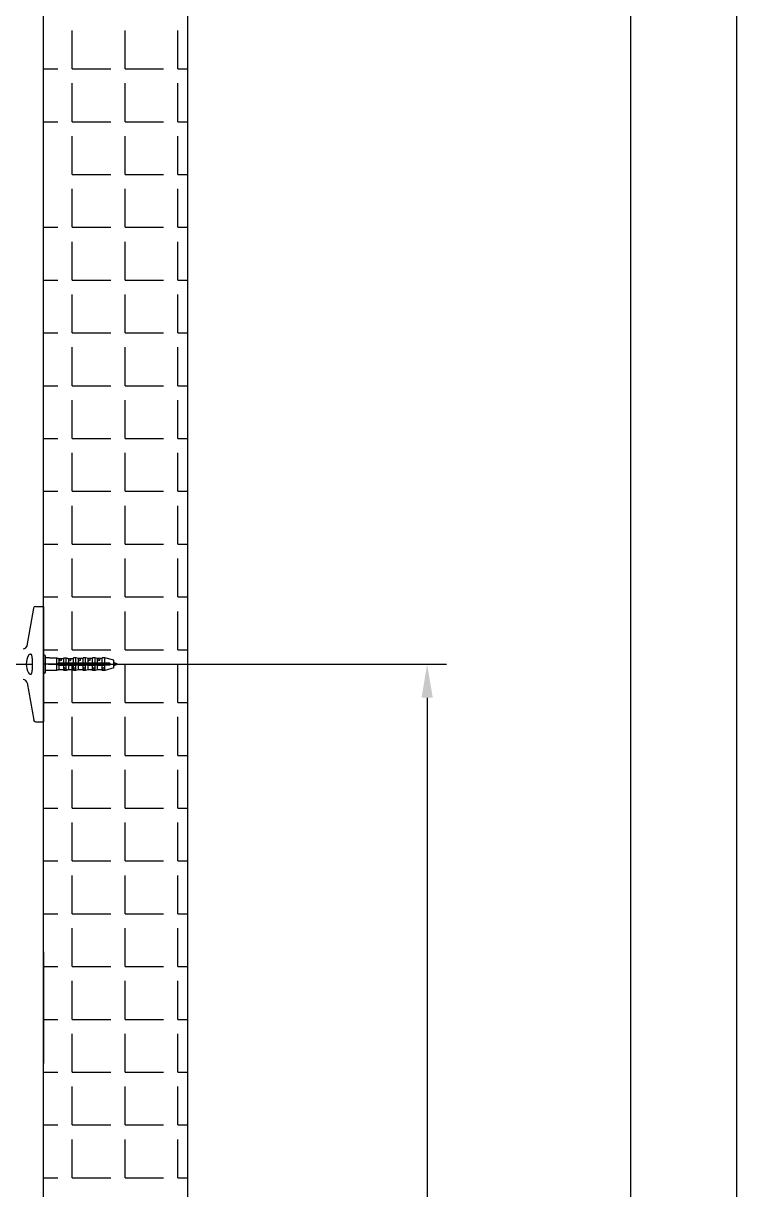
# Model space of a CAD drawing. Extents: x 1919 to 2339, y -1533 to -939.
# Drawn here: x 2264.9 to 2339.1, y -1276.3 to -1154.9 of the extents above; entities that cross this region are included whole.
import ezdxf

# ---------------------------------------------------------------- set-up
doc = ezdxf.new("R2010")
doc.units = 0
doc.header["$LTSCALE"] = 7
doc.header["$MEASUREMENT"] = 0
doc.linetypes.add('CENTER', pattern=[2, 1.25, -0.25, 0.25, -0.25])
doc.layers.get('0').update_dxf_attribs({"color": 2, "linetype": 'CONTINUOUS'})
for name, color, linetype in [('CL', 1, 'CENTER'), ('D', 2, 'CONTINUOUS'), ('DWG', 7, 'CONTINUOUS'), ('HT', 3, 'CONTINUOUS')]:
    doc.layers.add(name, color=color, linetype=linetype)

msp = doc.modelspace()

# ---------------------------------------------------------------- linework, layer by layer
at = {"color": 4}
msp.add_line((2328.08, -1518.65), (2328.08, -969.65), dxfattribs=at)
at = {"color": 7, "linetype": 'Continuous', "lineweight": 15}
msp.add_line((2267.3, -1203.64), (2267.3, -1203.57), dxfattribs=at)
at = {"layer": 'CL', "color": 1, "linetype": 'CENTER'}
msp.add_line((2256.96, -1221.6), (2278.26, -1221.6), dxfattribs=at)
at = {"layer": 'D'}
for p, q in [((2273.82, -1221.6), (2266.96, -1221.6)), ((2268.56, -1221.6), (2266.96, -1221.6)), ((2274.86, -1221.6), (2308.87, -1221.6)), ((2306.87, -1225.1), (2306.87, -1383.88))]:
    msp.add_line(p, q, dxfattribs=at)
msp.add_lwpolyline([(1919.08, -938.65), (2339.08, -938.65), (2339.08, -1532.65), (1919.08, -1532.65)], close=True, dxfattribs=at)
msp.add_solid([(2306.29, -1225.1), (2307.46, -1225.1), (2306.87, -1221.6)], dxfattribs=at)
at = {"layer": 'DWG'}
for p, q in [((2265.24, -1219.68), (2265.93, -1215.77)), ((2266.12, -1215.6), (2266.96, -1215.6)), ((2266.96, -1215.6), (2266.96, -1221.6)), ((2265.56, -1220.57), (2265.66, -1220.57)), ((2267.06, -1220.66), (2266.96, -1220.66)), ((2267.16, -1222.44), (2267.16, -1220.76)), ((2266.96, -1221.6), (2266.96, -1227.6)), ((2267.56, -1220.95), (2267.16, -1220.95)), ((2267.56, -1220.95), (2268.32, -1220.95)), ((2268.32, -1222.25), (2268.32, -1220.95)), ((2268.46, -1221.7), (2268.46, -1221.5)), ((2268.58, -1221.5), (2268.46, -1221.5)), ((2268.58, -1221.7), (2268.46, -1221.7)), ((2268.58, -1221.02), (2269.06, -1221.02)), ((2268.58, -1221.5), (2268.58, -1221.02)), ((2269.06, -1221.5), (2268.58, -1221.5)), ((2268.58, -1222.18), (2268.58, -1221.7)), ((2268.58, -1221.7), (2269.06, -1221.7)), ((2269.06, -1221.5), (2269.06, -1220.95)), ((2269.06, -1220.95), (2269.32, -1220.95)), ((2269.32, -1221.5), (2269.06, -1221.5)), ((2269.06, -1222.25), (2269.06, -1221.7)), ((2269.06, -1221.7), (2269.32, -1221.7)), ((2269.32, -1221.5), (2269.32, -1220.95)), ((2269.58, -1221.5), (2269.32, -1221.5)), ((2269.32, -1222.25), (2269.32, -1221.7)), ((2269.58, -1221.7), (2269.32, -1221.7)), ((2269.58, -1221.5), (2269.58, -1221.02)), ((2269.58, -1221.02), (2269.99, -1221.02)), ((2270.06, -1221.5), (2269.58, -1221.5)), ((2269.58, -1222.18), (2269.58, -1221.7)), ((2269.58, -1221.7), (2270.06, -1221.7)), ((2270.06, -1221.02), (2269.99, -1221.02)), ((2270.32, -1220.95), (2270.06, -1220.95)), ((2270.06, -1221.5), (2270.06, -1220.95)), ((2270.32, -1221.5), (2270.06, -1221.5)), ((2270.06, -1222.25), (2270.06, -1221.7)), ((2270.06, -1221.7), (2270.32, -1221.7)), ((2270.32, -1221.5), (2270.32, -1220.95)), ((2270.58, -1221.02), (2270.32, -1220.95)), ((2270.58, -1221.5), (2270.32, -1221.5)), ((2270.32, -1222.25), (2270.32, -1221.7)), ((2270.58, -1221.7), (2270.32, -1221.7)), ((2270.58, -1221.5), (2270.58, -1221.02)), ((2271.06, -1221.02), (2270.58, -1221.02)), ((2271.06, -1221.5), (2270.58, -1221.5)), ((2270.58, -1222.18), (2270.58, -1221.7)), ((2270.58, -1221.7), (2271.06, -1221.7)), ((2271.32, -1220.95), (2271.06, -1220.95)), ((2271.06, -1221.5), (2271.06, -1220.95)), ((2271.32, -1221.5), (2271.06, -1221.5)), ((2271.06, -1221.7), (2271.32, -1221.7)), ((2271.06, -1222.25), (2271.06, -1221.7)), ((2271.32, -1221.5), (2271.32, -1220.95)), ((2271.58, -1221.02), (2271.32, -1220.95)), ((2271.58, -1221.5), (2271.32, -1221.5)), ((2271.32, -1222.25), (2271.32, -1221.7)), ((2271.58, -1221.7), (2271.32, -1221.7)), ((2272.06, -1221.02), (2271.58, -1221.02)), ((2271.58, -1221.5), (2271.58, -1221.02)), ((2272.06, -1221.5), (2271.58, -1221.5)), ((2271.58, -1222.18), (2271.58, -1221.7)), ((2271.58, -1221.7), (2272.06, -1221.7)), ((2272.06, -1221.5), (2272.06, -1220.95)), ((2272.32, -1220.95), (2272.06, -1220.95)), ((2272.32, -1221.5), (2272.06, -1221.5)), ((2272.06, -1222.25), (2272.06, -1221.7)), ((2272.06, -1221.7), (2272.32, -1221.7)), ((2272.32, -1221.5), (2272.32, -1220.95)), ((2272.58, -1221.02), (2272.32, -1220.95)), ((2272.58, -1221.5), (2272.32, -1221.5)), ((2272.32, -1222.25), (2272.32, -1221.7)), ((2272.58, -1221.7), (2272.32, -1221.7)), ((2273.06, -1221.02), (2272.58, -1221.02)), ((2272.58, -1221.5), (2272.58, -1221.02)), ((2273.06, -1221.5), (2272.58, -1221.5)), ((2272.58, -1222.18), (2272.58, -1221.7)), ((2272.58, -1221.7), (2273.06, -1221.7)), ((2273.06, -1221.5), (2273.06, -1220.95)), ((2273.32, -1220.95), (2273.06, -1220.95)), ((2273.32, -1221.5), (2273.06, -1221.5)), ((2273.06, -1222.25), (2273.06, -1221.7)), ((2273.06, -1221.7), (2273.32, -1221.7)), ((2274.26, -1221.2), (2273.32, -1220.95)), ((2273.32, -1221.5), (2273.32, -1220.95)), ((2273.86, -1221.5), (2273.32, -1221.5)), ((2273.32, -1222.25), (2273.32, -1221.7)), ((2273.86, -1221.7), (2273.32, -1221.7)), ((2274.26, -1222), (2273.32, -1222.25)), ((2273.86, -1221.5), (2273.86, -1221.7)), ((2274.26, -1222), (2274.26, -1221.2)), ((2274.66, -1221.6), (2274.26, -1221.44)), ((2274.66, -1221.6), (2274.26, -1221.77)), ((2265.56, -1222.63), (2265.66, -1222.63)), ((2267.06, -1222.54), (2266.96, -1222.54)), ((2267.56, -1222.25), (2267.16, -1222.25)), ((2268.32, -1222.25), (2267.56, -1222.25)), ((2269.06, -1222.18), (2268.58, -1222.18)), ((2269.32, -1222.25), (2269.06, -1222.25)), ((2269.99, -1222.18), (2269.58, -1222.18)), ((2270.06, -1222.18), (2269.99, -1222.18)), ((2270.32, -1222.25), (2270.06, -1222.25)), ((2270.58, -1222.18), (2270.32, -1222.25)), ((2271.06, -1222.18), (2270.58, -1222.18)), ((2271.32, -1222.25), (2271.06, -1222.25)), ((2271.58, -1222.18), (2271.32, -1222.25)), ((2272.06, -1222.18), (2271.58, -1222.18)), ((2272.32, -1222.25), (2272.06, -1222.25)), ((2272.58, -1222.18), (2272.32, -1222.25)), ((2273.06, -1222.18), (2272.58, -1222.18)), ((2273.32, -1222.25), (2273.06, -1222.25)), ((2265.24, -1223.53), (2265.93, -1227.44)), ((2266.12, -1227.6), (2266.96, -1227.6)), ((2266.96, -1251.58), (2266.96, -1263.18))]:
    msp.add_line(p, q, dxfattribs=at)
for centre in [(2268.7, -1221.15), (2269.2, -1222.05), (2269.7, -1221.15), (2270.2, -1222.05), (2270.7, -1221.15), (2271.2, -1222.05), (2271.7, -1221.15), (2272.2, -1222.05), (2272.7, -1221.15), (2273.2, -1222.05)]:
    msp.add_circle(centre, 0.1, dxfattribs=at)
for centre, radius, start, end in [((2266.12, -1215.8), 0.2, 90, 170), ((2264.84, -1219.61), 0.4, 271, 350), ((2267.16, -1221.6), 2, 152.5412, 207.4588), ((2265.56, -1220.77), 0.2, 90, 152.5412), ((2267.06, -1220.76), 0.1, 0, 90), ((2264.84, -1223.6), 0.4, 10, 89), ((2265.56, -1222.43), 0.2, 207.4588, 270), ((2267.06, -1222.44), 0.1, 270, 0), ((2266.12, -1227.4), 0.2, 190, 270)]:
    msp.add_arc(centre, radius, start, end, dxfattribs=at)
for points, knots in [([(2265.66, -1222.63), (2265.67, -1222.63), (2265.68, -1222.63), (2265.71, -1222.6), (2265.72, -1222.57), (2265.74, -1222.5), (2265.75, -1222.46), (2265.77, -1222.37), (2265.78, -1222.32), (2265.79, -1222.2), (2265.8, -1222.13), (2265.81, -1221.99), (2265.81, -1221.91), (2265.82, -1221.76), (2265.82, -1221.68), (2265.82, -1221.53), (2265.82, -1221.45), (2265.81, -1221.3), (2265.81, -1221.22), (2265.8, -1221.08), (2265.79, -1221.01), (2265.78, -1220.89), (2265.77, -1220.84), (2265.75, -1220.74), (2265.74, -1220.7), (2265.72, -1220.64), (2265.71, -1220.61), (2265.68, -1220.58), (2265.67, -1220.57), (2265.66, -1220.57)], [1.264215, 1.264215, 1.264215, 1.264215, 2.290367, 2.290367, 3.43555, 3.43555, 4.580733, 4.580733, 5.715958, 5.715958, 6.851183, 6.851183, 7.986407, 7.986407, 9.121632, 9.121632, 10.256857, 10.256857, 11.392082, 11.392082, 12.527306, 12.527306, 13.662531, 13.662531, 14.807714, 14.807714, 15.952898, 15.952898, 16.97905, 16.97905, 16.97905, 16.97905]), ([(2268.47, -1221.7), (2268.48, -1221.69), (2268.49, -1221.62), (2268.5, -1221.55), (2268.5, -1221.51), (2268.5, -1221.5)], [40.5008676, 40.5008676, 40.5008676, 40.5008676, 40.6836607, 41.162292, 41.1805414, 41.1805414, 41.1805414, 41.1805414]), ([(2268.54, -1221.7), (2268.54, -1221.69), (2268.54, -1221.63), (2268.55, -1221.56), (2268.56, -1221.51), (2268.56, -1221.5)], [40.5880242, 40.5880242, 40.5880242, 40.5880242, 40.7130773, 41.0640521, 41.0933848, 41.0933848, 41.0933848, 41.0933848]), ([(2268.56, -1221.7), (2268.56, -1221.68), (2268.57, -1221.61), (2268.57, -1221.54), (2268.58, -1221.5)], [40.5880242, 40.5880242, 40.5880242, 40.5880242, 40.7853528, 41.0933848, 41.0933848, 41.0933848, 41.0933848]), ([(2268.61, -1221.7), (2268.61, -1221.69), (2268.62, -1221.62), (2268.63, -1221.55), (2268.64, -1221.51), (2268.64, -1221.5)], [40.5008676, 40.5008676, 40.5008676, 40.5008676, 40.6836607, 41.162292, 41.1805414, 41.1805414, 41.1805414, 41.1805414]), ([(2268.76, -1221.7), (2268.76, -1221.69), (2268.77, -1221.63), (2268.78, -1221.56), (2268.78, -1221.51), (2268.79, -1221.5)], [46.7840529, 46.7840529, 46.7840529, 46.7840529, 46.9058677, 47.384499, 47.4637267, 47.4637267, 47.4637267, 47.4637267]), ([(2268.82, -1221.7), (2268.82, -1221.68), (2268.83, -1221.62), (2268.83, -1221.55), (2268.84, -1221.5)], [46.8712095, 46.8712095, 46.8712095, 46.8712095, 47.0306238, 47.3765701, 47.3765701, 47.3765701, 47.3765701]), ([(2268.84, -1221.7), (2268.84, -1221.68), (2268.85, -1221.62), (2268.85, -1221.55), (2268.86, -1221.5)], [46.8712095, 46.8712095, 46.8712095, 46.8712095, 47.0231126, 47.3765701, 47.3765701, 47.3765701, 47.3765701]), ([(2268.89, -1221.7), (2268.89, -1221.69), (2268.9, -1221.63), (2268.91, -1221.56), (2268.92, -1221.51), (2268.92, -1221.5)], [46.7840529, 46.7840529, 46.7840529, 46.7840529, 46.9058677, 47.384499, 47.4637267, 47.4637267, 47.4637267, 47.4637267]), ([(2269.04, -1221.7), (2269.04, -1221.7), (2269.05, -1221.65), (2269.06, -1221.58), (2269.07, -1221.52), (2269.07, -1221.5)], [53.0672382, 53.0672382, 53.0672382, 53.0672382, 53.1280746, 53.6067059, 53.746912, 53.746912, 53.746912, 53.746912]), ([(2269.1, -1221.7), (2269.1, -1221.68), (2269.11, -1221.61), (2269.12, -1221.54), (2269.12, -1221.5)], [53.1543949, 53.1543949, 53.1543949, 53.1543949, 53.3481702, 53.6597554, 53.6597554, 53.6597554, 53.6597554]), ([(2269.12, -1221.7), (2269.12, -1221.69), (2269.13, -1221.62), (2269.14, -1221.56), (2269.14, -1221.5)], [53.1543949, 53.1543949, 53.1543949, 53.1543949, 53.2608725, 53.6597554, 53.6597554, 53.6597554, 53.6597554]), ([(2269.17, -1221.7), (2269.17, -1221.7), (2269.18, -1221.65), (2269.19, -1221.58), (2269.2, -1221.52), (2269.2, -1221.5)], [53.0672382, 53.0672382, 53.0672382, 53.0672382, 53.1280746, 53.6067059, 53.746912, 53.746912, 53.746912, 53.746912]), ([(2269.32, -1221.7), (2269.33, -1221.66), (2269.34, -1221.59), (2269.35, -1221.52), (2269.35, -1221.5)], [59.3504235, 59.3504235, 59.3504235, 59.3504235, 59.8289128, 60.0300973, 60.0300973, 60.0300973, 60.0300973]), ([(2269.38, -1221.7), (2269.38, -1221.67), (2269.39, -1221.61), (2269.4, -1221.54), (2269.4, -1221.5)], [59.4375802, 59.4375802, 59.4375802, 59.4375802, 59.6657167, 59.9429407, 59.9429407, 59.9429407, 59.9429407]), ([(2269.4, -1221.7), (2269.4, -1221.7), (2269.41, -1221.63), (2269.42, -1221.56), (2269.42, -1221.5)], [59.4375802, 59.4375802, 59.4375802, 59.4375802, 59.4986323, 59.9429407, 59.9429407, 59.9429407, 59.9429407]), ([(2269.46, -1221.7), (2269.46, -1221.66), (2269.47, -1221.59), (2269.48, -1221.52), (2269.49, -1221.5)], [59.3504235, 59.3504235, 59.3504235, 59.3504235, 59.8289128, 60.0300973, 60.0300973, 60.0300973, 60.0300973]), ([(2269.6, -1221.7), (2269.61, -1221.66), (2269.62, -1221.6), (2269.63, -1221.53), (2269.63, -1221.5)], [65.6336088, 65.6336088, 65.6336088, 65.6336088, 66.0511198, 66.3132826, 66.3132826, 66.3132826, 66.3132826]), ([(2269.66, -1221.7), (2269.67, -1221.67), (2269.67, -1221.6), (2269.68, -1221.54), (2269.69, -1221.5)], [65.7207655, 65.7207655, 65.7207655, 65.7207655, 65.9832632, 66.226126, 66.226126, 66.226126, 66.226126]), ([(2269.68, -1221.7), (2269.68, -1221.7), (2269.69, -1221.64), (2269.7, -1221.57), (2269.71, -1221.51), (2269.71, -1221.5)], [65.7207655, 65.7207655, 65.7207655, 65.7207655, 65.7363921, 66.2162198, 66.226126, 66.226126, 66.226126, 66.226126]), ([(2269.74, -1221.7), (2269.74, -1221.66), (2269.75, -1221.6), (2269.76, -1221.53), (2269.77, -1221.5)], [65.6336088, 65.6336088, 65.6336088, 65.6336088, 66.0511198, 66.3132826, 66.3132826, 66.3132826, 66.3132826]), ([(2269.88, -1221.7), (2269.89, -1221.67), (2269.9, -1221.6), (2269.91, -1221.53), (2269.91, -1221.5)], [71.9167941, 71.9167941, 71.9167941, 71.9167941, 72.2733267, 72.5964679, 72.5964679, 72.5964679, 72.5964679]), ([(2269.95, -1221.7), (2269.95, -1221.67), (2269.96, -1221.6), (2269.96, -1221.53), (2269.97, -1221.5)], [72.0039508, 72.0039508, 72.0039508, 72.0039508, 72.3008097, 72.5093113, 72.5093113, 72.5093113, 72.5093113]), ([(2269.97, -1221.7), (2269.97, -1221.65), (2269.98, -1221.58), (2269.99, -1221.51), (2269.99, -1221.5)], [72.0039508, 72.0039508, 72.0039508, 72.0039508, 72.4539796, 72.5093113, 72.5093113, 72.5093113, 72.5093113]), ([(2270.02, -1221.7), (2270.02, -1221.67), (2270.03, -1221.6), (2270.04, -1221.53), (2270.05, -1221.5)], [71.9167941, 71.9167941, 71.9167941, 71.9167941, 72.2733267, 72.5964679, 72.5964679, 72.5964679, 72.5964679]), ([(2270.17, -1221.7), (2270.17, -1221.68), (2270.18, -1221.61), (2270.19, -1221.54), (2270.2, -1221.5)], [78.1999794, 78.1999794, 78.1999794, 78.1999794, 78.4955336, 78.8796532, 78.8796532, 78.8796532, 78.8796532]), ([(2270.23, -1221.7), (2270.23, -1221.66), (2270.24, -1221.59), (2270.25, -1221.53), (2270.25, -1221.5)], [78.2871361, 78.2871361, 78.2871361, 78.2871361, 78.6183562, 78.7924966, 78.7924966, 78.7924966, 78.7924966]), ([(2270.25, -1221.7), (2270.25, -1221.65), (2270.26, -1221.58), (2270.27, -1221.52), (2270.27, -1221.5)], [78.2871361, 78.2871361, 78.2871361, 78.2871361, 78.6917395, 78.7924966, 78.7924966, 78.7924966, 78.7924966]), ([(2270.3, -1221.7), (2270.31, -1221.68), (2270.32, -1221.61), (2270.33, -1221.54), (2270.33, -1221.5)], [78.1999794, 78.1999794, 78.1999794, 78.1999794, 78.4955336, 78.8796532, 78.8796532, 78.8796532, 78.8796532]), ([(2270.45, -1221.7), (2270.45, -1221.68), (2270.46, -1221.62), (2270.47, -1221.55), (2270.48, -1221.5)], [84.4831647, 84.4831647, 84.4831647, 84.4831647, 84.7177406, 85.1628386, 85.1628386, 85.1628386, 85.1628386]), ([(2270.51, -1221.7), (2270.51, -1221.7), (2270.51, -1221.65), (2270.52, -1221.59), (2270.53, -1221.52), (2270.53, -1221.5)], [84.5703214, 84.5703214, 84.5703214, 84.5703214, 84.5849278, 84.9359026, 85.0756819, 85.0756819, 85.0756819, 85.0756819]), ([(2270.53, -1221.7), (2270.53, -1221.66), (2270.54, -1221.59), (2270.55, -1221.52), (2270.55, -1221.5)], [84.5703214, 84.5703214, 84.5703214, 84.5703214, 84.9294993, 85.0756819, 85.0756819, 85.0756819, 85.0756819]), ([(2270.58, -1221.7), (2270.59, -1221.68), (2270.6, -1221.62), (2270.61, -1221.55), (2270.61, -1221.5)], [84.4831647, 84.4831647, 84.4831647, 84.4831647, 84.7177406, 85.1628386, 85.1628386, 85.1628386, 85.1628386]), ([(2270.73, -1221.7), (2270.73, -1221.69), (2270.74, -1221.62), (2270.75, -1221.55), (2270.76, -1221.51), (2270.76, -1221.5)], [90.76635, 90.76635, 90.76635, 90.76635, 90.9399475, 91.4185788, 91.4460239, 91.4460239, 91.4460239, 91.4460239]), ([(2270.79, -1221.7), (2270.79, -1221.7), (2270.8, -1221.65), (2270.81, -1221.58), (2270.81, -1221.52), (2270.81, -1221.5)], [90.8535067, 90.8535067, 90.8535067, 90.8535067, 90.9024743, 91.2534491, 91.3588672, 91.3588672, 91.3588672, 91.3588672]), ([(2270.81, -1221.7), (2270.82, -1221.66), (2270.82, -1221.6), (2270.83, -1221.53), (2270.83, -1221.5)], [90.8535067, 90.8535067, 90.8535067, 90.8535067, 91.1672592, 91.3588672, 91.3588672, 91.3588672, 91.3588672]), ([(2270.87, -1221.7), (2270.87, -1221.69), (2270.88, -1221.62), (2270.89, -1221.55), (2270.9, -1221.51), (2270.9, -1221.5)], [90.76635, 90.76635, 90.76635, 90.76635, 90.9399475, 91.4185788, 91.4460239, 91.4460239, 91.4460239, 91.4460239]), ([(2271.01, -1221.7), (2271.01, -1221.69), (2271.02, -1221.64), (2271.03, -1221.57), (2271.04, -1221.51), (2271.04, -1221.5)], [97.0495354, 97.0495354, 97.0495354, 97.0495354, 97.1621545, 97.6407858, 97.7292092, 97.7292092, 97.7292092, 97.7292092]), ([(2271.07, -1221.7), (2271.07, -1221.69), (2271.08, -1221.64), (2271.09, -1221.57), (2271.09, -1221.51), (2271.1, -1221.5)], [97.136692, 97.136692, 97.136692, 97.136692, 97.2200208, 97.5709956, 97.6420525, 97.6420525, 97.6420525, 97.6420525]), ([(2271.09, -1221.7), (2271.1, -1221.67), (2271.1, -1221.6), (2271.11, -1221.53), (2271.12, -1221.5)], [97.136692, 97.136692, 97.136692, 97.136692, 97.405019, 97.6420525, 97.6420525, 97.6420525, 97.6420525]), ([(2271.15, -1221.7), (2271.15, -1221.69), (2271.16, -1221.64), (2271.17, -1221.57), (2271.18, -1221.51), (2271.18, -1221.5)], [97.0495354, 97.0495354, 97.0495354, 97.0495354, 97.1621545, 97.6407858, 97.7292092, 97.7292092, 97.7292092, 97.7292092]), ([(2271.29, -1221.7), (2271.29, -1221.7), (2271.3, -1221.65), (2271.31, -1221.58), (2271.32, -1221.52), (2271.32, -1221.5)], [103.3327207, 103.3327207, 103.3327207, 103.3327207, 103.3843614, 103.8629927, 104.0123945, 104.0123945, 104.0123945, 104.0123945]), ([(2271.36, -1221.7), (2271.36, -1221.69), (2271.36, -1221.63), (2271.37, -1221.56), (2271.38, -1221.51), (2271.38, -1221.5)], [103.4198773, 103.4198773, 103.4198773, 103.4198773, 103.5375673, 103.8885421, 103.9252378, 103.9252378, 103.9252378, 103.9252378]), ([(2271.38, -1221.7), (2271.38, -1221.68), (2271.39, -1221.61), (2271.39, -1221.54), (2271.4, -1221.5)], [103.4198773, 103.4198773, 103.4198773, 103.4198773, 103.6427788, 103.9252378, 103.9252378, 103.9252378, 103.9252378]), ([(2271.43, -1221.7), (2271.43, -1221.7), (2271.44, -1221.65), (2271.45, -1221.58), (2271.46, -1221.52), (2271.46, -1221.5)], [103.3327207, 103.3327207, 103.3327207, 103.3327207, 103.3843614, 103.8629927, 104.0123945, 104.0123945, 104.0123945, 104.0123945]), ([(2271.58, -1221.7), (2271.58, -1221.66), (2271.59, -1221.59), (2271.6, -1221.52), (2271.61, -1221.5)], [109.615906, 109.615906, 109.615906, 109.615906, 110.0851996, 110.2955798, 110.2955798, 110.2955798, 110.2955798]), ([(2271.64, -1221.7), (2271.64, -1221.68), (2271.65, -1221.62), (2271.65, -1221.55), (2271.66, -1221.5), (2271.66, -1221.5)], [109.7030626, 109.7030626, 109.7030626, 109.7030626, 109.8551137, 110.2060885, 110.2084231, 110.2084231, 110.2084231, 110.2084231]), ([(2271.66, -1221.7), (2271.66, -1221.68), (2271.67, -1221.61), (2271.67, -1221.55), (2271.68, -1221.5)], [109.7030626, 109.7030626, 109.7030626, 109.7030626, 109.8805387, 110.2084231, 110.2084231, 110.2084231, 110.2084231]), ([(2271.71, -1221.7), (2271.72, -1221.66), (2271.73, -1221.59), (2271.74, -1221.52), (2271.74, -1221.5)], [109.615906, 109.615906, 109.615906, 109.615906, 110.0851996, 110.2955798, 110.2955798, 110.2955798, 110.2955798]), ([(2271.86, -1221.7), (2271.86, -1221.67), (2271.87, -1221.6), (2271.88, -1221.53), (2271.89, -1221.5)], [115.8990913, 115.8990913, 115.8990913, 115.8990913, 116.3074066, 116.5787651, 116.5787651, 116.5787651, 116.5787651]), ([(2271.92, -1221.7), (2271.92, -1221.68), (2271.93, -1221.61), (2271.94, -1221.55), (2271.94, -1221.5)], [115.9862479, 115.9862479, 115.9862479, 115.9862479, 116.1726602, 116.4916084, 116.4916084, 116.4916084, 116.4916084]), ([(2271.94, -1221.7), (2271.94, -1221.69), (2271.95, -1221.62), (2271.96, -1221.55), (2271.96, -1221.5)], [115.9862479, 115.9862479, 115.9862479, 115.9862479, 116.1182985, 116.4916084, 116.4916084, 116.4916084, 116.4916084]), ([(2271.99, -1221.7), (2272, -1221.67), (2272.01, -1221.6), (2272.02, -1221.53), (2272.02, -1221.5)], [115.8990913, 115.8990913, 115.8990913, 115.8990913, 116.3074066, 116.5787651, 116.5787651, 116.5787651, 116.5787651]), ([(2272.14, -1221.7), (2272.14, -1221.67), (2272.15, -1221.6), (2272.17, -1221.54), (2272.17, -1221.5)], [122.1822766, 122.1822766, 122.1822766, 122.1822766, 122.5296135, 122.8619504, 122.8619504, 122.8619504, 122.8619504]), ([(2272.2, -1221.7), (2272.2, -1221.68), (2272.21, -1221.61), (2272.22, -1221.54), (2272.22, -1221.5)], [122.2694332, 122.2694332, 122.2694332, 122.2694332, 122.4902067, 122.7747937, 122.7747937, 122.7747937, 122.7747937]), ([(2272.22, -1221.7), (2272.22, -1221.69), (2272.23, -1221.63), (2272.24, -1221.56), (2272.24, -1221.5)], [122.2694332, 122.2694332, 122.2694332, 122.2694332, 122.3560583, 122.7747937, 122.7747937, 122.7747937, 122.7747937]), ([(2272.28, -1221.7), (2272.28, -1221.67), (2272.29, -1221.6), (2272.3, -1221.54), (2272.31, -1221.5)], [122.1822766, 122.1822766, 122.1822766, 122.1822766, 122.5296135, 122.8619504, 122.8619504, 122.8619504, 122.8619504]), ([(2272.42, -1221.7), (2272.43, -1221.68), (2272.44, -1221.61), (2272.45, -1221.54), (2272.45, -1221.5)], [128.4654619, 128.4654619, 128.4654619, 128.4654619, 128.7518204, 129.1451357, 129.1451357, 129.1451357, 129.1451357]), ([(2272.48, -1221.7), (2272.49, -1221.67), (2272.49, -1221.6), (2272.5, -1221.54), (2272.51, -1221.5)], [128.5526185, 128.5526185, 128.5526185, 128.5526185, 128.8077532, 129.0579791, 129.0579791, 129.0579791, 129.0579791]), ([(2272.5, -1221.7), (2272.5, -1221.7), (2272.51, -1221.63), (2272.52, -1221.56), (2272.53, -1221.5)], [128.5526185, 128.5526185, 128.5526185, 128.5526185, 128.5938182, 129.0579791, 129.0579791, 129.0579791, 129.0579791]), ([(2272.56, -1221.7), (2272.56, -1221.68), (2272.57, -1221.61), (2272.58, -1221.54), (2272.59, -1221.5)], [128.4654619, 128.4654619, 128.4654619, 128.4654619, 128.7518204, 129.1451357, 129.1451357, 129.1451357, 129.1451357]), ([(2272.7, -1221.7), (2272.71, -1221.68), (2272.72, -1221.62), (2272.73, -1221.55), (2272.73, -1221.5)], [134.7486472, 134.7486472, 134.7486472, 134.7486472, 134.9740274, 135.428321, 135.428321, 135.428321, 135.428321]), ([(2272.77, -1221.7), (2272.77, -1221.67), (2272.78, -1221.6), (2272.78, -1221.53), (2272.79, -1221.5)], [134.8358038, 134.8358038, 134.8358038, 134.8358038, 135.1252996, 135.3411644, 135.3411644, 135.3411644, 135.3411644]), ([(2272.79, -1221.7), (2272.79, -1221.64), (2272.8, -1221.57), (2272.81, -1221.51), (2272.81, -1221.5)], [134.8358038, 134.8358038, 134.8358038, 134.8358038, 135.3114057, 135.3411644, 135.3411644, 135.3411644, 135.3411644]), ([(2272.84, -1221.7), (2272.84, -1221.68), (2272.85, -1221.62), (2272.86, -1221.55), (2272.87, -1221.5)], [134.7486472, 134.7486472, 134.7486472, 134.7486472, 134.9740274, 135.428321, 135.428321, 135.428321, 135.428321]), ([(2272.99, -1221.7), (2272.99, -1221.69), (2273, -1221.63), (2273.01, -1221.56), (2273.02, -1221.51), (2273.02, -1221.5)], [141.0318325, 141.0318325, 141.0318325, 141.0318325, 141.1962343, 141.6748656, 141.7115063, 141.7115063, 141.7115063, 141.7115063]), ([(2273.05, -1221.7), (2273.05, -1221.66), (2273.06, -1221.59), (2273.07, -1221.53), (2273.07, -1221.5)], [141.1189892, 141.1189892, 141.1189892, 141.1189892, 141.4428461, 141.6243497, 141.6243497, 141.6243497, 141.6243497]), ([(2273.07, -1221.7), (2273.07, -1221.65), (2273.08, -1221.58), (2273.09, -1221.51), (2273.09, -1221.5)], [141.1189892, 141.1189892, 141.1189892, 141.1189892, 141.5491655, 141.6243497, 141.6243497, 141.6243497, 141.6243497]), ([(2273.12, -1221.7), (2273.12, -1221.69), (2273.13, -1221.63), (2273.14, -1221.56), (2273.15, -1221.51), (2273.15, -1221.5)], [141.0318325, 141.0318325, 141.0318325, 141.0318325, 141.1962343, 141.6748656, 141.7115063, 141.7115063, 141.7115063, 141.7115063]), ([(2273.27, -1221.7), (2273.27, -1221.69), (2273.28, -1221.64), (2273.29, -1221.57), (2273.3, -1221.51), (2273.3, -1221.5)], [147.3150178, 147.3150178, 147.3150178, 147.3150178, 147.4184412, 147.8970725, 147.9946916, 147.9946916, 147.9946916, 147.9946916]), ([(2273.33, -1221.7), (2273.33, -1221.7), (2273.33, -1221.66), (2273.34, -1221.59), (2273.35, -1221.52), (2273.35, -1221.5)], [147.4021745, 147.4021745, 147.4021745, 147.4021745, 147.4094178, 147.7603926, 147.907535, 147.907535, 147.907535, 147.907535]), ([(2273.35, -1221.7), (2273.35, -1221.65), (2273.36, -1221.59), (2273.37, -1221.52), (2273.37, -1221.5)], [147.4021745, 147.4021745, 147.4021745, 147.4021745, 147.7869254, 147.907535, 147.907535, 147.907535, 147.907535]), ([(2273.4, -1221.7), (2273.4, -1221.69), (2273.41, -1221.64), (2273.42, -1221.57), (2273.43, -1221.51), (2273.43, -1221.5)], [147.3150178, 147.3150178, 147.3150178, 147.3150178, 147.4184412, 147.8970725, 147.9946916, 147.9946916, 147.9946916, 147.9946916]), ([(2273.55, -1221.7), (2273.55, -1221.7), (2273.56, -1221.65), (2273.57, -1221.58), (2273.58, -1221.52), (2273.58, -1221.5)], [153.5982031, 153.5982031, 153.5982031, 153.5982031, 153.6406482, 154.1192795, 154.2778769, 154.2778769, 154.2778769, 154.2778769]), ([(2273.61, -1221.7), (2273.61, -1221.7), (2273.62, -1221.65), (2273.63, -1221.58), (2273.63, -1221.52), (2273.63, -1221.5)], [153.6853598, 153.6853598, 153.6853598, 153.6853598, 153.7269643, 154.0779391, 154.1907203, 154.1907203, 154.1907203, 154.1907203]), ([(2273.63, -1221.7), (2273.64, -1221.66), (2273.64, -1221.59), (2273.65, -1221.53), (2273.65, -1221.5)], [153.6853598, 153.6853598, 153.6853598, 153.6853598, 154.0246852, 154.1907203, 154.1907203, 154.1907203, 154.1907203]), ([(2273.69, -1221.7), (2273.69, -1221.7), (2273.69, -1221.65), (2273.7, -1221.58), (2273.71, -1221.52), (2273.72, -1221.5)], [153.5982031, 153.5982031, 153.5982031, 153.5982031, 153.6406482, 154.1192795, 154.2778769, 154.2778769, 154.2778769, 154.2778769]), ([(2273.83, -1221.7), (2273.84, -1221.66), (2273.85, -1221.61), (2273.85, -1221.55), (2273.86, -1221.54)], [159.8813884, 159.8813884, 159.8813884, 159.8813884, 160.3414864, 160.4217525, 160.4217525, 160.4217525, 160.4217525])]:
    msp.add_open_spline(points, degree=3, knots=knots, dxfattribs=at)
for points, weights in [([(2268.32, -1220.95), (2268.46, -1220.99), (2268.58, -1221.02)], [1, 1.00162723805, 1]), ([(2269.32, -1220.95), (2269.46, -1220.99), (2269.58, -1221.02)], [1, 1.00162723817, 1]), ([(2268.58, -1222.18), (2268.46, -1222.22), (2268.32, -1222.25)], [1, 1.00162723754, 1]), ([(2269.58, -1222.18), (2269.46, -1222.22), (2269.32, -1222.25)], [1, 1.001627238, 1])]:
    msp.add_rational_spline(points, weights, degree=2, dxfattribs=at)
msp.add_open_spline([(2273.86, -1221.67), (2273.85, -1221.68), (2273.85, -1221.69), (2273.85, -1221.7)], degree=3, dxfattribs=at)
at = {"layer": 'HT', "ltscale": 0.5}
for p, q in [((2266.96, -1486.57), (2266.96, -993.57)), ((2281.96, -1492.97), (2281.96, -993.57)), ((2269.94, -1159.6), (2269.94, -1155.6)), ((2275.44, -1159.6), (2275.44, -1155.6)), ((2280.94, -1159.6), (2280.94, -1155.6)), ((2266.96, -1159.6), (2268.44, -1159.6)), ((2269.94, -1159.6), (2273.94, -1159.6)), ((2275.44, -1159.6), (2279.44, -1159.6)), ((2280.94, -1159.6), (2281.96, -1159.6)), ((2269.94, -1165.1), (2269.94, -1161.1)), ((2275.44, -1165.1), (2275.44, -1161.1)), ((2280.94, -1165.1), (2280.94, -1161.1)), ((2266.96, -1165.1), (2268.44, -1165.1)), ((2269.94, -1165.1), (2273.94, -1165.1)), ((2275.44, -1165.1), (2279.44, -1165.1)), ((2280.94, -1165.1), (2281.96, -1165.1)), ((2269.94, -1170.6), (2269.94, -1166.6)), ((2275.44, -1170.6), (2275.44, -1166.6)), ((2280.94, -1170.6), (2280.94, -1166.6)), ((2269.94, -1170.6), (2273.94, -1170.6)), ((2275.44, -1170.6), (2279.44, -1170.6)), ((2280.94, -1170.6), (2281.96, -1170.6)), ((2269.94, -1176.1), (2269.94, -1172.1)), ((2275.44, -1176.1), (2275.44, -1172.1)), ((2280.94, -1176.1), (2280.94, -1172.1)), ((2266.96, -1176.1), (2268.44, -1176.1)), ((2269.94, -1176.1), (2273.94, -1176.1)), ((2275.44, -1176.1), (2279.44, -1176.1)), ((2280.94, -1176.1), (2281.96, -1176.1)), ((2269.94, -1181.6), (2269.94, -1177.6)), ((2275.44, -1181.6), (2275.44, -1177.6)), ((2280.94, -1181.6), (2280.94, -1177.6)), ((2266.96, -1181.6), (2268.44, -1181.6)), ((2269.94, -1181.6), (2273.94, -1181.6)), ((2275.44, -1181.6), (2279.44, -1181.6)), ((2280.94, -1181.6), (2281.96, -1181.6)), ((2269.94, -1187.1), (2269.94, -1183.1)), ((2275.44, -1187.1), (2275.44, -1183.1)), ((2280.94, -1187.1), (2280.94, -1183.1)), ((2266.96, -1187.1), (2268.44, -1187.1)), ((2269.94, -1187.1), (2273.94, -1187.1)), ((2275.44, -1187.1), (2279.44, -1187.1)), ((2280.94, -1187.1), (2281.96, -1187.1)), ((2269.94, -1192.6), (2269.94, -1188.6)), ((2275.44, -1192.6), (2275.44, -1188.6)), ((2280.94, -1192.6), (2280.94, -1188.6)), ((2266.96, -1192.6), (2268.44, -1192.6)), ((2269.94, -1192.6), (2273.94, -1192.6)), ((2275.44, -1192.6), (2279.44, -1192.6)), ((2280.94, -1192.6), (2281.96, -1192.6)), ((2269.94, -1198.1), (2269.94, -1194.1)), ((2275.44, -1198.1), (2275.44, -1194.1)), ((2280.94, -1198.1), (2280.94, -1194.1)), ((2266.96, -1198.1), (2268.44, -1198.1)), ((2269.94, -1198.1), (2273.94, -1198.1)), ((2275.44, -1198.1), (2279.44, -1198.1)), ((2280.94, -1198.1), (2281.96, -1198.1)), ((2269.94, -1203.6), (2269.94, -1199.6)), ((2275.44, -1203.6), (2275.44, -1199.6)), ((2280.94, -1203.6), (2280.94, -1199.6)), ((2266.96, -1203.6), (2268.44, -1203.6)), ((2269.94, -1203.6), (2273.94, -1203.6)), ((2275.44, -1203.6), (2279.44, -1203.6)), ((2280.94, -1203.6), (2281.96, -1203.6)), ((2269.94, -1209.1), (2269.94, -1205.1)), ((2275.44, -1209.1), (2275.44, -1205.1)), ((2280.94, -1209.1), (2280.94, -1205.1)), ((2266.96, -1209.1), (2268.44, -1209.1)), ((2269.94, -1209.1), (2273.94, -1209.1)), ((2275.44, -1209.1), (2279.44, -1209.1)), ((2280.94, -1209.1), (2281.96, -1209.1)), ((2269.94, -1214.6), (2269.94, -1210.6)), ((2275.44, -1214.6), (2275.44, -1210.6)), ((2280.94, -1214.6), (2280.94, -1210.6)), ((2266.96, -1214.6), (2268.44, -1214.6)), ((2269.94, -1214.6), (2273.94, -1214.6)), ((2275.44, -1214.6), (2279.44, -1214.6)), ((2280.94, -1214.6), (2281.96, -1214.6)), ((2269.94, -1220.1), (2269.94, -1216.1)), ((2275.44, -1220.1), (2275.44, -1216.1)), ((2280.94, -1220.1), (2280.94, -1216.1)), ((2266.96, -1220.1), (2268.44, -1220.1)), ((2269.94, -1220.1), (2273.94, -1220.1)), ((2275.44, -1220.1), (2279.44, -1220.1)), ((2280.94, -1220.1), (2281.96, -1220.1)), ((2269.94, -1225.6), (2269.94, -1221.6)), ((2275.44, -1225.6), (2275.44, -1221.6)), ((2280.94, -1225.6), (2280.94, -1221.6)), ((2266.96, -1225.6), (2268.44, -1225.6)), ((2269.94, -1225.6), (2273.94, -1225.6)), ((2275.44, -1225.6), (2279.44, -1225.6)), ((2280.94, -1225.6), (2281.96, -1225.6)), ((2269.94, -1231.1), (2269.94, -1227.1)), ((2275.44, -1231.1), (2275.44, -1227.1)), ((2280.94, -1231.1), (2280.94, -1227.1)), ((2266.96, -1231.1), (2268.44, -1231.1)), ((2269.94, -1231.1), (2273.94, -1231.1)), ((2275.44, -1231.1), (2279.44, -1231.1)), ((2280.94, -1231.1), (2281.96, -1231.1)), ((2269.94, -1236.6), (2269.94, -1232.6)), ((2275.44, -1236.6), (2275.44, -1232.6)), ((2280.94, -1236.6), (2280.94, -1232.6)), ((2266.96, -1236.6), (2268.44, -1236.6)), ((2269.94, -1236.6), (2273.94, -1236.6)), ((2275.44, -1236.6), (2279.44, -1236.6)), ((2280.94, -1236.6), (2281.96, -1236.6)), ((2269.94, -1242.1), (2269.94, -1238.1)), ((2275.44, -1242.1), (2275.44, -1238.1)), ((2280.94, -1242.1), (2280.94, -1238.1)), ((2266.96, -1242.1), (2268.44, -1242.1)), ((2269.94, -1242.1), (2273.94, -1242.1)), ((2275.44, -1242.1), (2279.44, -1242.1)), ((2280.94, -1242.1), (2281.96, -1242.1)), ((2269.94, -1247.6), (2269.94, -1243.6)), ((2275.44, -1247.6), (2275.44, -1243.6)), ((2280.94, -1247.6), (2280.94, -1243.6)), ((2266.96, -1247.6), (2268.44, -1247.6)), ((2269.94, -1247.6), (2273.94, -1247.6)), ((2275.44, -1247.6), (2279.44, -1247.6)), ((2280.94, -1247.6), (2281.96, -1247.6)), ((2269.94, -1253.1), (2269.94, -1249.1)), ((2275.44, -1253.1), (2275.44, -1249.1)), ((2280.94, -1253.1), (2280.94, -1249.1)), ((2266.96, -1253.1), (2268.44, -1253.1)), ((2269.94, -1253.1), (2273.94, -1253.1)), ((2275.44, -1253.1), (2279.44, -1253.1)), ((2280.94, -1253.1), (2281.96, -1253.1)), ((2269.94, -1258.6), (2269.94, -1254.6)), ((2275.44, -1258.6), (2275.44, -1254.6)), ((2280.94, -1258.6), (2280.94, -1254.6)), ((2266.96, -1258.6), (2268.44, -1258.6)), ((2269.94, -1258.6), (2273.94, -1258.6)), ((2275.44, -1258.6), (2279.44, -1258.6)), ((2280.94, -1258.6), (2281.96, -1258.6)), ((2269.94, -1264.1), (2269.94, -1260.1)), ((2275.44, -1264.1), (2275.44, -1260.1)), ((2280.94, -1264.1), (2280.94, -1260.1)), ((2266.96, -1264.1), (2268.44, -1264.1)), ((2269.94, -1264.1), (2273.94, -1264.1)), ((2275.44, -1264.1), (2279.44, -1264.1)), ((2280.94, -1264.1), (2281.96, -1264.1)), ((2269.94, -1269.6), (2269.94, -1265.6)), ((2275.44, -1269.6), (2275.44, -1265.6)), ((2280.94, -1269.6), (2280.94, -1265.6)), ((2266.96, -1269.6), (2268.44, -1269.6)), ((2269.94, -1269.6), (2273.94, -1269.6)), ((2275.44, -1269.6), (2279.44, -1269.6)), ((2280.94, -1269.6), (2281.96, -1269.6)), ((2269.94, -1275.1), (2269.94, -1271.1)), ((2275.44, -1275.1), (2275.44, -1271.1)), ((2280.94, -1275.1), (2280.94, -1271.1)), ((2266.96, -1275.1), (2268.44, -1275.1)), ((2269.94, -1275.1), (2273.94, -1275.1)), ((2275.44, -1275.1), (2279.44, -1275.1)), ((2280.94, -1275.1), (2281.96, -1275.1))]:
    msp.add_line(p, q, dxfattribs=at)

doc.saveas('drawing.dxf')
